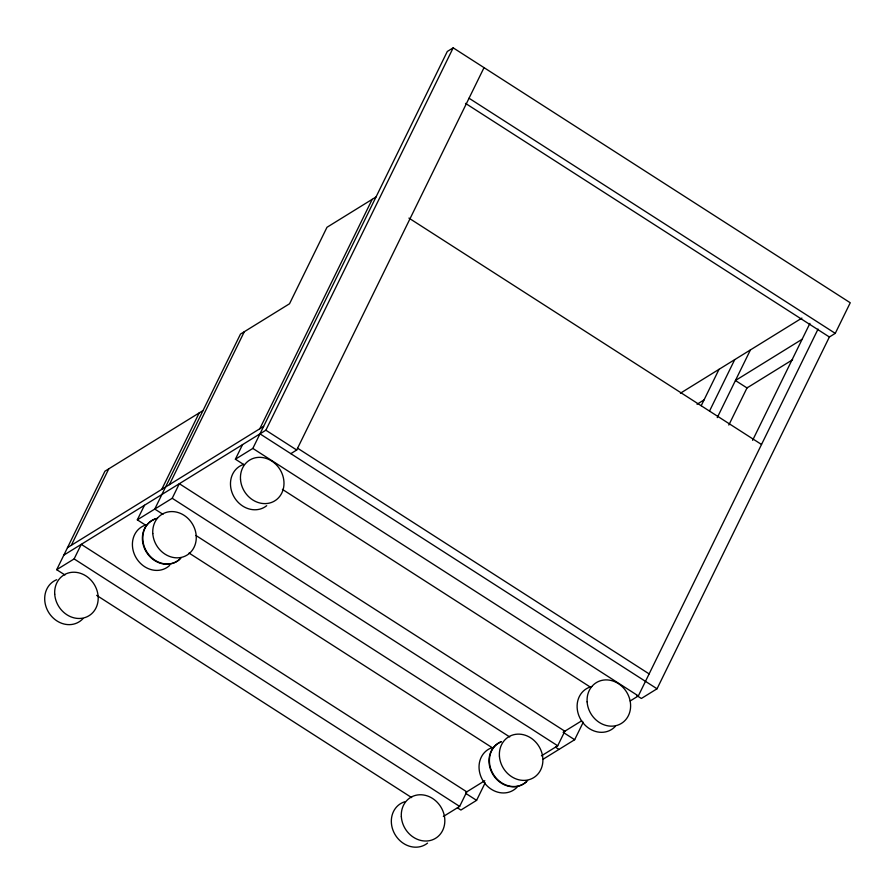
<?xml version="1.0" encoding="UTF-8"?>
<svg xmlns="http://www.w3.org/2000/svg" width="895" height="895" viewBox="0 0 895 895"><rect width="100%" height="100%" fill="white"/><g stroke="black" fill="none" stroke-linecap="round" stroke-linejoin="round"><path stroke-width="1.34" d="M64.921 574.97L56.698 569.69L104.95 471.195L203.02 410.559M71.309 545.301L108.776 468.835M56.698 569.69L74.128 558.916L81.266 544.339L466.776 791.851L459.638 806.417L443.361 816.475M145.561 525.119L137.327 519.838L144.464 505.272M161.726 489.397L199.193 412.919M169.379 484.665L244.313 331.721M137.327 519.838L172.209 498.28L179.336 483.703L564.846 731.215L557.708 745.781L541.43 755.839M243.63 464.483L235.396 459.202L242.534 444.636M259.807 428.761L372.197 199.339M235.396 459.202L252.837 448.417L447.299 51.474L453.183 47.838L850.25 302.767L835.259 333.365L829.385 337.001L465.501 103.373M63.836 555.124L265.86 430.215L453.183 47.838M290.819 453.653L296.704 450.017L484.027 67.64M457.434 807.827L460.903 810.053L476.587 800.354L485.191 782.801M701.221 405.681L719.032 369.322M709.545 411.018L734.728 359.622M717.253 417.618L750.424 349.923M543.276 759.117L574.668 739.717L583.26 722.164M728.821 425.047L747.247 387.434M752.617 440.318L809.919 323.375M630.203 700.953L638.336 695.93L818.064 329.069M636.725 695.516L641.357 698.48L657.042 688.781L829.62 336.498M376.023 196.967L326.988 227.285L289.521 303.763L240.486 334.081L154.768 509.054L162.991 514.334M67.483 547.673L263.633 426.389M680.424 393.196L801.898 318.094M697.026 404.249L704.052 399.908M802.121 339.272L735.433 380.509L747.001 387.938L792.623 359.723M465.881 792.399L484.777 780.708M563.951 731.763L581.672 720.811M469.036 98.226L835.259 333.365M408.925 218.1L761.522 444.479M297.711 448.283L649.132 673.901M265.86 430.215L296.704 450.017M259.975 433.851L657.042 688.781M252.837 448.417L638.336 695.93M282.417 489.386L590.342 687.091M563.1 732.289L574.668 739.717M172.209 498.28L557.708 745.781M555.504 747.191L558.972 749.417M195.904 535.467L509.714 736.943M189.046 553.043L492.272 747.728M466.183 793.675L476.587 800.354M74.128 558.916L459.638 806.417M96.66 595.354L411.644 797.579M615.335 726.36A23.941 20.887 58.3 0 1 580.844 719.714A23.941 20.887 58.3 0 1 591.763 686.554M266.699 505.686A23.941 20.887 58.3 0 1 233.819 496.49A23.941 20.887 58.3 0 1 243.809 464.371M180.991 558.032A23.941 20.887 58.3 0 1 146.511 551.398A23.941 20.887 58.3 0 1 157.419 518.239M527.625 780.585A23.941 20.887 58.3 0 1 493.973 775.271A23.941 20.887 58.3 0 1 501.424 741.608M517.254 786.996A23.941 20.887 58.3 0 1 483.177 781.022A23.941 20.887 58.3 0 1 492.362 747.56M526.26 781.805A23.941 20.887 58.3 0 1 493.145 774.869A23.941 20.887 58.3 0 1 501.021 741.865M169.67 565.416A23.941 20.887 58.3 0 1 136.141 557.809A23.941 20.887 58.3 0 1 145.728 525.007M179.626 559.263A23.941 20.887 58.3 0 1 146.109 551.644A23.941 20.887 58.3 0 1 155.696 518.854M82.922 618.68A23.941 20.887 58.3 0 1 49.27 613.366A23.941 20.887 58.3 0 1 56.721 579.703M427.553 843.101A23.941 20.887 58.3 0 1 394.673 833.905A23.941 20.887 58.3 0 1 404.652 801.786M587.12 701.848A23.941 20.887 58.3 0 0 621.04 723.63A23.941 20.887 58.3 0 0 618.356 683.601A23.941 20.887 58.3 0 0 587.12 701.848M240.498 479.295A23.941 20.887 58.3 0 0 274.418 501.077A23.941 20.887 58.3 0 0 271.733 461.048A23.941 20.887 58.3 0 0 240.498 479.295M152.788 533.532A23.941 20.887 58.3 0 0 186.708 555.303A23.941 20.887 58.3 0 0 184.023 515.285A23.941 20.887 58.3 0 0 152.788 533.532M499.421 756.074A23.941 20.887 58.3 0 0 533.331 777.856A23.941 20.887 58.3 0 0 530.645 737.827A23.941 20.887 58.3 0 0 499.421 756.074M54.718 594.168A23.941 20.887 58.3 0 0 88.639 615.939A23.941 20.887 58.3 0 0 85.942 575.921A23.941 20.887 58.3 0 0 54.718 594.168M401.34 816.71A23.941 20.887 58.3 0 0 435.261 838.492A23.941 20.887 58.3 0 0 432.576 798.463A23.941 20.887 58.3 0 0 401.34 816.71"/></g></svg>
